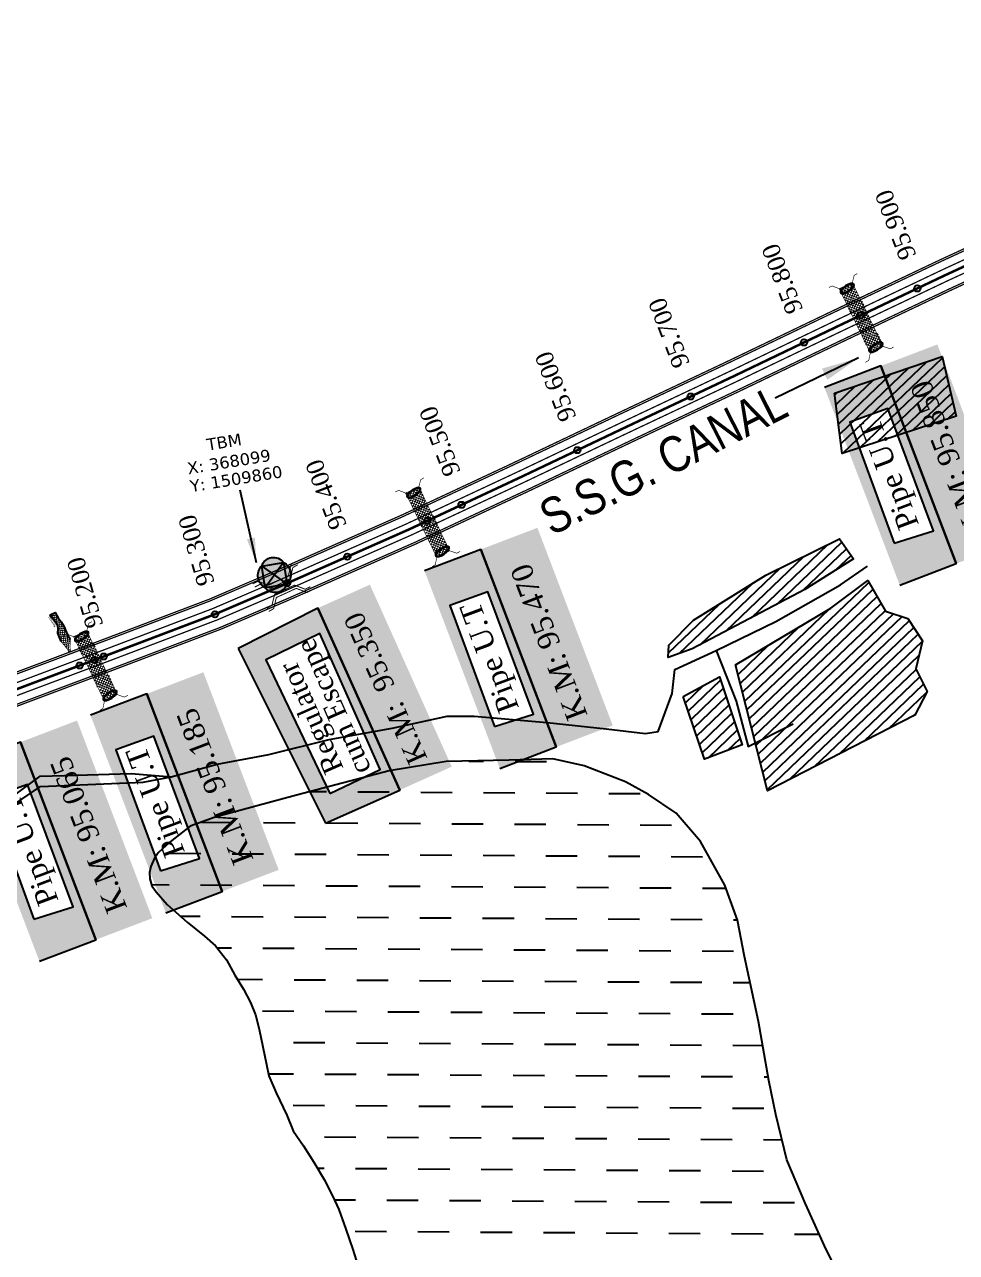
# Model space of a CAD drawing. Header units: inches. Extents: x 360616 to 379062, y 1506291 to 1520405.
# Drawn here: x 367900 to 368642, y 1509321 to 1510298 of the extents above; entities that cross this region are included whole.
import ezdxf

# ---------------------------------------------------------------- set-up
doc = ezdxf.new("R2010")
doc.units = ezdxf.units.IN
doc.header["$MEASUREMENT"] = 0
doc.header["$PDMODE"] = 32
doc.header["$PDSIZE"] = 5
doc.linetypes.add('ACAD_ISO02W100', pattern=[15, 12, -3])
for name, color, linetype in [('bed with', 5, 'Continuous'), ('cahnige', 7, 'Continuous'), ('CARTTRACK', 30, 'ACAD_ISO02W100'), ('hatch', 7, 'Continuous'), ('HOUSE', 30, 'Continuous'), ('laying', 4, 'Continuous'), ('lining', 4, 'Continuous'), ('OT', 7, 'Continuous'), ('pbms', 8, 'Continuous'), ('Steems', 4, 'Continuous'), ('STREAM', 4, 'Continuous'), ('TEXT', 7, 'Continuous'), ('TITLEBLOCK', 7, 'Continuous'), ('top of bund', 1, 'Continuous'), ('UT', 173, 'ACAD_ISO02W100'), ('V', 6, 'Continuous'), ('WATER_BODY', 4, 'Continuous'), ('Z LAYER', 7, 'Continuous'), ('ZSTU', 7, 'Continuous')]:
    doc.layers.add(name, color=color, linetype=linetype)
doc.layers.add('ROAD', color=1, linetype='Continuous', lineweight=25)
doc.styles.add('5mm', font='TIMES.TTF', dxfattribs={"height": 3})
doc.styles.add('ARIALN', font='ARIALN.TTF')
doc.styles.get("Standard").update_dxf_attribs({"font": 'verdana.TTF'})
doc.dimstyles.get("Standard").update_dxf_attribs({"dimtxt": 0.18, "dimasz": 0.18, "dimexe": 0.18, "dimexo": 0.0625, "dimgap": 0.09, "dimtad": 0, "dimtih": 1, "dimtoh": 1, "dimdec": 4, "dimzin": 0, "dimdsep": 46, "dimtxsty": 'Standard', "dimcen": 0.09, "dimadec": 0, "dimazin": 0, "dimtfac": 1, "dimtdec": 4, "dimtofl": 0, "dimtmove": 0, "dimatfit": 3, "dimfxl": 0, "dimtolj": 1, "dimtzin": 0, "dimarcsym": 0})

# ---------------------------------------------------------------- blocks, each defined once
blk = doc.blocks.new('VVVVVVV')
at = {"layer": 'ZSTU'}
h = blk.add_hatch(color=252, dxfattribs=at)
h.set_gradient(color1=(167, 88, 159), color2=(127, 67, 121), one_color=1, tint=0.3799999952316284, name='CYLINDER')
h.paths.add_polyline_path([(367956.7540677228, 1509569.619058437), (368001.7198537652, 1509586.762118362), (367941.7191440229, 1509744.142369508), (367896.7533579854, 1509726.999309584)])
h.paths.add_polyline_path([(367987.7411089333, 1509592.603308666), (367934.8730957499, 1509731.714155132), (367910.8309274254, 1509722.577112951), (367963.6989406091, 1509583.466266486)], flags=24)
h = blk.add_hatch(color=135, dxfattribs=at)
h.set_gradient(color1=(141, 177, 78), color2=(107, 135, 59), one_color=1, tint=0.3799999952316284, name='CYLINDER')
h.paths.add_polyline_path([(367907.4179497459, 1509585.92312691), (367938.6107657166, 1509595.709169404), (367902.1408873555, 1509693.215805277), (367872.0130668155, 1509682.318153899)], flags=16)
h.paths.add_polyline_path([(367851.787571942, 1509709.85624966), (367911.7882816808, 1509552.475998513), (367956.7540677227, 1509569.619058438), (367896.753357986, 1509726.999309583)])
for points in [[(367911.7882816808, 1509552.475998513), (367956.7540677227, 1509569.619058438), (367896.753357986, 1509726.999309583), (367851.787571942, 1509709.85624966)], [(367896.753357986, 1509726.999309583), (367956.7540677227, 1509569.619058438)], [(367907.4179497459, 1509585.92312691), (367938.6107657166, 1509595.709169404), (367902.1408873555, 1509693.215805277), (367872.0130668155, 1509682.318153899), (367907.4179497459, 1509585.92312691)]]:
    blk.add_lwpolyline(points, dxfattribs=at)
at = {"layer": 'ZSTU', "style": '5mm'}
for s, height, rotation, p in [('K.M: 95.065', 16.84298922994376, 110.808911342436, (367981.8934025966, 1509594.966704487)), ('Pipe U.T', 16.84298922994375, 110.4471874275083, (367927.2338700903, 1509600.735329482))]:
    blk.add_text(s, height=height, rotation=rotation, dxfattribs=at).set_placement(p)
blk = doc.blocks.new('CCCCCC')
at = {"layer": 'ZSTU'}
h = blk.add_hatch(color=252, dxfattribs=at)
h.set_gradient(color1=(167, 88, 159), color2=(127, 67, 121), one_color=1, tint=0.3799999952316284, name='CYLINDER')
h.paths.add_polyline_path([(368057.4492369197, 1509608.118132559), (368102.4150229621, 1509625.261192484), (368042.4143132198, 1509782.64144363), (367997.4485271823, 1509765.498383706)])
h.paths.add_polyline_path([(368088.4362781302, 1509631.102382788), (368035.5682649468, 1509770.213229254), (368011.5260966223, 1509761.076187073), (368064.394109806, 1509621.965340608)], flags=24)
h = blk.add_hatch(color=135, dxfattribs=at)
h.set_gradient(color1=(141, 177, 78), color2=(107, 135, 59), one_color=1, tint=0.3799999952316284, name='CYLINDER')
h.paths.add_polyline_path([(368008.1131189428, 1509624.422201032), (368039.3059349136, 1509634.208243526), (368002.8360565524, 1509731.714879399), (367972.7082360124, 1509720.817228021)], flags=16)
h.paths.add_polyline_path([(367952.4827411389, 1509748.355323782), (368012.4834508777, 1509590.975072635), (368057.4492369196, 1509608.11813256), (367997.4485271829, 1509765.498383705)])
for points in [[(368012.4834508777, 1509590.975072635), (368057.4492369196, 1509608.11813256), (367997.4485271829, 1509765.498383705), (367952.4827411389, 1509748.355323782)], [(367997.4485271829, 1509765.498383705), (368057.4492369196, 1509608.11813256)], [(368008.1131189428, 1509624.422201032), (368039.3059349136, 1509634.208243526), (368002.8360565524, 1509731.714879399), (367972.7082360124, 1509720.817228021), (368008.1131189428, 1509624.422201032)]]:
    blk.add_lwpolyline(points, dxfattribs=at)
at = {"layer": 'ZSTU', "style": '5mm'}
for s, height, rotation, p in [('K.M: 95.185', 16.84298922994376, 110.808911342436, (368082.5885717935, 1509633.465778609)), ('Pipe U.T', 16.84298922994375, 110.4471874275083, (368027.9290392873, 1509639.234403604))]:
    blk.add_text(s, height=height, rotation=rotation, dxfattribs=at).set_placement(p)
blk = doc.blocks.new('OOOOOOOO')
at = {"layer": 'hatch'}
h = blk.add_hatch(color=252, dxfattribs=at)
h.set_gradient(color1=(167, 88, 159), color2=(127, 67, 121), one_color=1, tint=0.3799999952316284, name='CYLINDER')
h.paths.add_polyline_path([(368198.8806917743, 1509688.821899903), (368240.293620963, 1509707.444142324), (368175.1157724839, 1509852.389394482), (368133.7028432998, 1509833.767152062)])
h.paths.add_polyline_path([(368226.8047496034, 1509712.177202151), (368169.3508595435, 1509840.305778642), (368147.2067285758, 1509830.376171205), (368204.6606186356, 1509702.247594713)], flags=24)
h = blk.add_hatch(color=135, dxfattribs=at)
h.set_gradient(color1=(141, 177, 78), color2=(107, 135, 59), one_color=1, tint=0.3799999952316284, name='CYLINDER')
h.paths.add_polyline_path([(368143.0898190008, 1509686.185345619), (368183.3492383484, 1509705.152589681), (368135.1362671219, 1509813.453098013), (368092.2223626908, 1509792.490250998)], flags=16)
h.paths.add_polyline_path([(368070.0895504323, 1509801.534986953), (368139.7806136918, 1509662.514258173), (368198.880691774, 1509688.821899904), (368133.7028433003, 1509833.767152061)])
at = {"layer": 'cahnige'}
blk.add_lwpolyline([(368133.7028433003, 1509833.767152061), (368198.880691774, 1509688.821899904)], dxfattribs=at)
at = {"layer": 'ZSTU'}
for points in [[(368139.7806136918, 1509662.514258173), (368198.880691774, 1509688.821899904), (368133.7028433003, 1509833.767152061), (368070.0895504323, 1509801.534986953)], [(368143.0898190008, 1509686.185345619), (368183.3492383484, 1509705.152589681), (368135.1362671219, 1509813.453098013), (368092.2223626908, 1509792.490250998), (368143.0898190008, 1509686.185345619)]]:
    blk.add_lwpolyline(points, dxfattribs=at)
at = {"layer": 'cahnige', "style": '5mm'}
for s, height, rotation, p in [('K.M:  95.350', 15.8925385181626, 114.151849982458, (368221.1663807063, 1509714.081686475)), ('cum Escape', 15.89253851816259, 113.7901260675303, (368176.5005091282, 1509705.55055255)), ('Regulator', 15.89253851816259, 113.7901260675303, (368154.3398519316, 1509706.075878916))]:
    blk.add_text(s, height=height, rotation=rotation, dxfattribs=at).set_placement(p)
blk = doc.blocks.new('JJJJJJJJ')
at = {"layer": 'ZSTU'}
h = blk.add_hatch(color=252, dxfattribs=at)
h.set_gradient(color1=(167, 88, 159), color2=(127, 67, 121), one_color=1, tint=0.3799999952316284, name='CYLINDER')
h.paths.add_polyline_path([(368323.614017863, 1509723.150168105), (368368.5798039054, 1509740.29322803), (368308.5790941631, 1509897.673479177), (368263.6133081256, 1509880.530419253)])
h.paths.add_polyline_path([(368354.6010590735, 1509746.134418335), (368301.7330458901, 1509885.2452648), (368277.6908775656, 1509876.10822262), (368330.5588907494, 1509736.997376155)], flags=24)
h = blk.add_hatch(color=135, dxfattribs=at)
h.set_gradient(color1=(141, 177, 78), color2=(107, 135, 59), one_color=1, tint=0.3799999952316284, name='CYLINDER')
h.paths.add_polyline_path([(368274.2778998861, 1509739.454236578), (368305.4707158569, 1509749.240279072), (368269.0008374957, 1509846.746914946), (368238.8730169557, 1509835.849263567)], flags=16)
h.paths.add_polyline_path([(368218.6475220822, 1509863.387359329), (368278.648231821, 1509706.007108182), (368323.6140178629, 1509723.150168107), (368263.6133081262, 1509880.530419252)])
for points in [[(368278.648231821, 1509706.007108182), (368323.6140178629, 1509723.150168107), (368263.6133081262, 1509880.530419252), (368218.6475220822, 1509863.387359329)], [(368263.6133081262, 1509880.530419252), (368323.6140178629, 1509723.150168107)], [(368274.2778998861, 1509739.454236578), (368305.4707158569, 1509749.240279072), (368269.0008374957, 1509846.746914946), (368238.8730169557, 1509835.849263567), (368274.2778998861, 1509739.454236578)]]:
    blk.add_lwpolyline(points, dxfattribs=at)
at = {"layer": 'ZSTU', "style": '5mm'}
for s, height, rotation, p in [('K.M: 95.470', 16.84298922994376, 110.808911342436, (368348.7533527368, 1509748.497814156)), ('Pipe U.T', 16.84298922994375, 110.4471874275083, (368294.0938202306, 1509754.266439151))]:
    blk.add_text(s, height=height, rotation=rotation, dxfattribs=at).set_placement(p)
blk = doc.blocks.new('UUUUU')
at = {"layer": 'ZSTU'}
h = blk.add_hatch(color=252, dxfattribs=at)
h.set_gradient(color1=(167, 88, 159), color2=(127, 67, 121), one_color=1, tint=0.3799999952316284, name='CYLINDER')
h.paths.add_polyline_path([(368642.2938739631, 1509869.180339333), (368687.2596600055, 1509886.323399257), (368627.2589502632, 1510043.703650404), (368582.2931642257, 1510026.56059048)])
h.paths.add_polyline_path([(368673.2809151736, 1509892.164589562), (368620.4129019902, 1510031.275436028), (368596.3707336657, 1510022.138393847), (368649.2387468494, 1509883.027547382)], flags=24)
h = blk.add_hatch(color=135, dxfattribs=at)
h.set_gradient(color1=(141, 177, 78), color2=(107, 135, 59), one_color=1, tint=0.3799999952316284, name='CYLINDER')
h.paths.add_polyline_path([(368592.9577559862, 1509885.484407805), (368624.1505719569, 1509895.2704503), (368587.6806935958, 1509992.777086173), (368557.5528730558, 1509981.879434795)], flags=16)
h.paths.add_polyline_path([(368537.3273781823, 1510009.417530556), (368597.3280879211, 1509852.037279409), (368642.293873963, 1509869.180339334), (368582.2931642263, 1510026.560590479)])
for points in [[(368597.3280879211, 1509852.037279409), (368642.293873963, 1509869.180339334), (368582.2931642263, 1510026.560590479), (368537.3273781823, 1510009.417530556)], [(368582.2931642263, 1510026.560590479), (368642.293873963, 1509869.180339334)], [(368592.9577559862, 1509885.484407805), (368624.1505719569, 1509895.2704503), (368587.6806935958, 1509992.777086173), (368557.5528730558, 1509981.879434795), (368592.9577559862, 1509885.484407805)]]:
    blk.add_lwpolyline(points, dxfattribs=at)
at = {"layer": 'ZSTU', "style": '5mm'}
for s, height, rotation, p in [('K.M: 95.850', 16.84298922994376, 110.808911342436, (368667.4332088369, 1509894.527985383)), ('Pipe U.T', 16.84298922994375, 110.4471874275083, (368612.7736763306, 1509900.296610378))]:
    blk.add_text(s, height=height, rotation=rotation, dxfattribs=at).set_placement(p)
blk = doc.blocks.new('GGF')
at = {"layer": 'STREAM'}
h = blk.add_hatch(dxfattribs=at)
h.set_pattern_fill('DASH', color=256, scale=10, angle=-6.082734917303942, style=0)
h.set_pattern_definition([(353.9172650826961, (-115347.3726237068, 1016.387648081312), (1.375417949938526, 1.110506849590268), [1.25, -1.25])])
h.paths.add_polyline_path([(406186.8358267642, 1485623.894007653), (406186.3350356966, 1485618.16585714), (406185.8342446289, 1485612.437706626), (406242.6024607782, 1485608.895201602), (406242.8636284556, 1485614.639267362), (406243.1247961327, 1485620.383333121)])
at = {"layer": 'laying', "linetype": 'ByBlock', "extrusion": (0, 0, -1)}
for centre in [(406188.8340515448, 1485618.100544371), (406240.8092758137, 1485614.964376942)]:
    blk.add_ellipse(centre, major_axis=(0.4022038884711088, -6.365555352701567), ratio=0.3887167828476952, dxfattribs=at)
at = {"layer": 'laying', "linetype": 'ByBlock'}
for points in [[(406189.2044231551, 1485612.238788546), (406189.1301593552, 1485612.234096231), (406189.0528622998, 1485612.245618227), (406188.8631006061, 1485612.324588027), (406188.7519765225, 1485612.394145026), (406188.5122836892, 1485612.610022701), (406188.3845252309, 1485612.755754402), (406187.9901122551, 1485613.318903608), (406187.7273521348, 1485613.85898441), (406187.2895556467, 1485615.151754198), (406187.1131680161, 1485615.903753204), (406186.8806331598, 1485617.489787864), (406186.8243655579, 1485618.323341603), (406186.8412834518, 1485619.932858505), (406186.9146281564, 1485620.708349793), (406187.1740924141, 1485622.067517512), (406187.3614922329, 1485622.65073727), (406187.7140922088, 1485623.356040432), (406187.8630650354, 1485623.567618286), (406188.1141012118, 1485623.821781273), (406188.2175726035, 1485623.889167762), (406188.3951326545, 1485623.961233407), (406188.4694103668, 1485623.970225642), (406188.6399464445, 1485623.94807565), (406188.7398646418, 1485623.913414563), (406188.9754422541, 1485623.761023998), (406189.1085637353, 1485623.642922326), (406189.3815283708, 1485623.318037364), (406189.5211763898, 1485623.111945711), (406189.9516964495, 1485622.33059618), (406190.2214699374, 1485621.608086816), (406190.6248590543, 1485619.961048005), (406190.7595287117, 1485619.037350996), (406190.8632364098, 1485617.186895084), (406190.8321935693, 1485616.26108243), (406190.6143732872, 1485614.607066808), (406190.4262052957, 1485613.879561222), (406190.055177624, 1485613.01905299), (406189.9016287614, 1485612.765040143), (406189.6325239488, 1485612.445281366), (406189.5169377527, 1485612.35368761), (406189.3392356181, 1485612.260876767), (406189.2716159608, 1485612.243034084), (406189.2044231551, 1485612.238788546)], [(406241.179647424, 1485609.102621116), (406241.1053836241, 1485609.097928802), (406241.0280865688, 1485609.109450798), (406240.838324875, 1485609.188420597), (406240.7272007914, 1485609.257977597), (406240.4875079581, 1485609.473855271), (406240.3597494998, 1485609.619586973), (406239.965336524, 1485610.182736179), (406239.7025764037, 1485610.722816981), (406239.2647799156, 1485612.015586769), (406239.088392285, 1485612.767585774), (406238.8558574287, 1485614.353620435), (406238.7995898268, 1485615.187174174), (406238.8165077207, 1485616.796691076), (406238.8898524253, 1485617.572182364), (406239.149316683, 1485618.931350083), (406239.3367165019, 1485619.514569841), (406239.6893164777, 1485620.219873002), (406239.8382893043, 1485620.431450857), (406240.0893254807, 1485620.685613844), (406240.1927968724, 1485620.753000333), (406240.3703569234, 1485620.825065977), (406240.4446346357, 1485620.834058213), (406240.6151707135, 1485620.811908221), (406240.7150889107, 1485620.777247134), (406240.950666523, 1485620.624856569), (406241.0837880042, 1485620.506754897), (406241.3567526398, 1485620.181869935), (406241.4964006587, 1485619.975778282), (406241.9269207185, 1485619.194428751), (406242.1966942063, 1485618.471919387), (406242.6000833233, 1485616.824880576), (406242.7347529806, 1485615.901183567), (406242.8384606787, 1485614.050727655), (406242.8074178382, 1485613.124915001), (406242.5895975561, 1485611.470899379), (406242.4014295646, 1485610.743393793), (406242.0304018929, 1485609.882885561), (406241.8768530303, 1485609.628872714), (406241.6077482177, 1485609.309113937), (406241.4921620216, 1485609.21752018), (406241.314459887, 1485609.124709338), (406241.2468402297, 1485609.106866655), (406241.179647424, 1485609.102621116)]]:
    blk.add_open_spline(points, degree=3, knots=[0, 0, 0, 0, 0.1890722348827286, 0.1890722348827286, 0.3781444697654573, 0.3781444697654573, 0.567216704648186, 0.567216704648186, 0.9642381621637766, 0.9642381621637766, 1.361259619679367, 1.361259619679367, 1.758281077194958, 1.758281077194958, 2.155302534710549, 2.155302534710549, 2.552323992226139, 2.552323992226139, 2.807761081817867, 2.807761081817867, 3.012439963152372, 3.012439963152372, 3.217118844486876, 3.217118844486876, 3.421797725821381, 3.421797725821381, 3.626476607155885, 3.626476607155885, 3.831155488490389, 3.831155488490389, 4.280922883927905, 4.280922883927905, 4.730690279365422, 4.730690279365422, 5.180457674802938, 5.180457674802938, 5.630225070240454, 5.630225070240454, 5.896844194109022, 5.896844194109022, 6.112115499412711, 6.112115499412711, 6.283185307179586, 6.283185307179586, 6.283185307179586, 6.283185307179586], dxfattribs=at)
at = {"layer": 'UT', "ltscale": 0.2, "const_width": 0.4999999999999999}
for points in [[(406181.0067191261, 1485605.627956516), (406181.2043290924, 1485608.621441158), (406185.8342446289, 1485612.437706626), (406186.3350356966, 1485618.16585714), (406186.8358267643, 1485623.894007653), (406182.485284513, 1485628.02592998), (406182.4731358847, 1485631.025905382)], [(406186.8358267643, 1485623.894007653), (406243.1247961327, 1485620.383333121)], [(406247.6637609265, 1485627.388723734), (406247.5913202798, 1485624.389598469), (406243.1247961327, 1485620.383333121), (406242.8636284556, 1485614.639267362), (406242.6024607783, 1485608.895201602), (406247.1217425518, 1485604.948545771), (406247.2591485833, 1485601.95169416)], [(406185.8342446289, 1485612.437706626), (406242.6024607783, 1485608.895201602)]]:
    blk.add_lwpolyline(points, dxfattribs=at)
blk = doc.blocks.new('VBVB')
at = {"layer": 'STREAM'}
h = blk.add_hatch(dxfattribs=at)
h.set_pattern_fill('DASH', color=256, scale=10, style=0)
h.set_pattern_definition([(0, (17867.88371487719, -28501.71006121906), (1.25, 1.25), [1.25, -1.25])])
h.paths.add_polyline_path([(380095.9578547815, 1497774.979899091), (380098.8683746898, 1497780.214053723), (380100.4483272064, 1497784.617400714), (380101.7788353608, 1497788.771502249), (380103.7746272102, 1497793.590268896), (380099.5335991489, 1497795.916580957), (380098.452594594, 1497793.507197633), (380097.6210344023, 1497789.602341558), (380096.9557507077, 1497787.691449154), (380095.791578286, 1497784.700503649), (380093.8789543023, 1497782.955785437), (380090.8853257658, 1497780.795647573), (380086.5656440002, 1497773.963976908), (380084.6014813699, 1497765.180921337), (380084.0768038103, 1497764.329620298), (380085.9416349676, 1497763.15133106), (380086.5685083546, 1497763.834778382), (380093.7175540949, 1497769.302057871), (380094.4610701322, 1497772.653587032)])
at = {"layer": 'OT', "const_width": 0.4999999999999999}
blk.add_lwpolyline([(380084.6014813699, 1497765.180921337), (380084.0733134003, 1497764.331791371), (380083.5451454307, 1497763.482661405), (380085.4049872326, 1497762.307524679), (380085.9416349677, 1497763.15133106), (380084.0768038104, 1497764.329620298), (380085.9416349677, 1497763.15133106), (380086.568508355, 1497763.834778382), (380093.717554095, 1497769.302057871), (380086.568508355, 1497763.834778382), (380085.9416349677, 1497763.15133106), (380084.0768038104, 1497764.329620298), (380084.6014813699, 1497765.180921337), (380086.5656440002, 1497773.963976908)], dxfattribs=at)
at = {"layer": 'STREAM'}
blk.add_lwpolyline([(380086.5656440002, 1497773.963976908), (380090.8853257659, 1497780.795647574), (380093.8789543033, 1497782.955785438), (380095.7915782861, 1497784.700503649), (380096.9557507072, 1497787.691449152), (380097.6210344024, 1497789.602341558), (380098.4525945941, 1497793.507197633), (380099.5335991488, 1497795.916580957), (380103.7746272101, 1497793.590268896), (380101.7788353609, 1497788.771502249), (380100.4483272069, 1497784.617400716), (380098.8683746899, 1497780.214053723), (380095.9578547826, 1497774.979899092), (380094.4610701321, 1497772.653587032), (380093.717554095, 1497769.302057871)], dxfattribs=at)
at = {"layer": 'cahnige', "style": '5mm'}
blk.add_text('Stream', height=2.5, rotation=71.17434464616717, dxfattribs=at).set_placement((380095.0016310557, 1497785.493162808))

msp = doc.modelspace()

# ---------------------------------------------------------------- hatches: boundary and pattern name
at = {"layer": 'HOUSE'}
h = msp.add_hatch(dxfattribs=at)
h.set_pattern_fill('ANSI31', color=1, scale=50.71375567836819, angle=-1.285697432165468, style=0)
h.set_pattern_definition([(43.71430256783452, (245834.4012757787, 1503081.902492082), (-4.380799140177295, 4.581953977603711), [])])
h.paths.add_polyline_path([(368723.3906540833, 1510115.031532479), (368761.5319629645, 1510119.067349734), (368760.001697995, 1510104.764105044), (368721.0263815406, 1510100.749433997)])
h.paths.add_polyline_path([(368699.7120602754, 1510095.786534093), (368752.5514172843, 1510100.450344647), (368752.6144494566, 1510089.775514254), (368747.5742576195, 1510088.402420732), (368744.9987042028, 1510065.787393413), (368700.7563326579, 1510077.748990368)])
h.paths.add_polyline_path([(368545.3574129982, 1510005.028819756), (368631.0518146531, 1510034.226305905), (368642.2567374418, 1509986.484661927), (368551.3808434505, 1509956.958771861)])
h.paths.add_polyline_path([(368413.2099322091, 1509804.102199769), (368433.0847845562, 1509824.044876843), (368490.656555064, 1509860.040269825), (368549.3266345641, 1509889.002347469), (368560.3709678904, 1509872.984378244), (368521.5822505075, 1509848.532833135), (368431.9216789322, 1509801.234350309), (368412.896808052, 1509794.268241587)])
h.paths.add_polyline_path([(368466.4590889124, 1509788.618541148), (368542.5198911927, 1509833.732005675), (368571.899652525, 1509855.658821962), (368585.9673973804, 1509831.378050923), (368603.8790233657, 1509825.493297871), (368615.4655565013, 1509807.586624722), (368610.0579355277, 1509785.414330077), (368619.1998261758, 1509767.355677278), (368609.431223254, 1509748.415808936), (368491.8770303607, 1509688.33313717)])
h.paths.add_polyline_path([(368424.8189358207, 1509763.337755749), (368453.5573483557, 1509778.930248699), (368471.7459265377, 1509724.732410737), (368441.7274472642, 1509713.329676434)])
h.paths.add_polyline_path([(369046.8788404448, 1508845.921667435), (369073.6893359089, 1508846.299341873), (369072.4127556998, 1508823.772087224), (369036.475207147, 1508825.035765727), (369038.0505164686, 1508845.440540472)])
h.paths.add_polyline_path([(369032.0662696154, 1508811.601429489), (369058.8767650794, 1508811.979103927), (369057.6001848704, 1508789.451849278), (369021.6626363175, 1508790.715527781), (369023.2379456392, 1508811.120302526)])
h.paths.add_polyline_path([(369000.952590649, 1508707.55320322), (369027.763086113, 1508707.930877658), (369026.486505904, 1508685.403623009), (368990.5489573512, 1508686.667301512), (368992.1242666729, 1508707.072076257)])
h.paths.add_polyline_path([(369007.8657194445, 1508638.786215076), (369034.6762149085, 1508639.163889514), (369033.3996346995, 1508616.636634865), (368997.4620861466, 1508617.900313368), (368999.0373954683, 1508638.305088113)])
h.paths.add_polyline_path([(369054.5564636829, 1508622.808000405), (369081.3669591469, 1508623.185674843), (369080.0903789378, 1508600.658420194), (369044.1528303851, 1508601.922098697), (369045.7281397067, 1508622.326873442)])
at = {"layer": 'pbms'}
h = msp.add_hatch(color=256, dxfattribs=at)
h.set_gradient(color1=(31, 17, 238), color2=(36, 21, 239), one_color=1, tint=0.5099999904632568, name='CYLINDER')
h.paths.add_polyline_path([(368088.8820600973, 1509867.263803771, 0.4969052259106934), (368091.7361962285, 1509849.882060098)])
h.paths.add_polyline_path([(368088.8820600973, 1509867.263803771), (368106.2638037712, 1509870.117939902, 0.6148522708899363)])
h.paths.add_polyline_path([(368106.2638037712, 1509870.117939902), (368109.1179399027, 1509852.736196229, 0.4942978772292225)])
h.paths.add_polyline_path([(368091.7361962285, 1509849.882060098, 0.5853763326748842), (368109.1179399027, 1509852.736196229)])
h = msp.add_hatch(color=256, dxfattribs=at)
h.set_gradient(color1=(67, 190, 65), color2=(71, 191, 69), one_color=1, tint=0.5099999904632568, name='CYLINDER')
h.paths.add_polyline_path([(368099.0000000002, 1509859.999999999), (368106.2638037715, 1509870.117939902), (368088.8820600975, 1509867.263803771)])
h.paths.add_polyline_path([(368091.736196229, 1509849.882060096), (368099.0000000002, 1509859.999999999), (368088.8820600975, 1509867.263803771)])
h.paths.add_polyline_path([(368091.736196229, 1509849.882060096), (368109.1179399027, 1509852.736196228), (368099.0000000002, 1509859.999999999)])
h.paths.add_polyline_path([(368109.1179399027, 1509852.736196228), (368106.2638037715, 1509870.117939902), (368099.0000000002, 1509859.999999999)])
at = {"layer": 'WATER_BODY'}
h = msp.add_hatch(dxfattribs=at)
h.set_pattern_fill('DASH', color=256, scale=200, angle=359.6353501697435, style=0)
h.set_pattern_definition([(359.6353501697435, (0, 0), (25.15860112115109, 24.84038626162675), [25, -25])])
h.paths.add_polyline_path([(368870.2307563472, 1508640.535922123), (368887.4102614615, 1508694.072762525), (368893.8017391607, 1508728.925053061), (368897.0771119762, 1508762.535060113), (368895.8936545209, 1508794.056036836), (368891.6253800803, 1508823.437218453), (368886.4392542735, 1508841.42805529), (368875.9140651074, 1508865.194012128), (368859.8290628197, 1508892.931322669), (368847.3193355899, 1508914.578834109), (368834.8360236001, 1508930.972779938), (368815.9281253721, 1508951.509004739), (368795.7264499271, 1508970.278728789), (368774.0765983489, 1508990.722274196), (368751.8741468701, 1509014.899776254), (368728.7481824263, 1509043.177314966), (368716.700429871, 1509065.299088711), (368690.0123496805, 1509104.113849257), (368669.1873225417, 1509134.39786804), (368650.8852051958, 1509153.371951836), (368628.6014966649, 1509181.829734414), (368595.8116217261, 1509224.394042223), (368563.2310501783, 1509275.250464303), (368538.7386651373, 1509322.888300907), (368522.2079582447, 1509359.418213423), (368507.3302232673, 1509394.209596222), (368498.47564717, 1509430.403426188), (368493.0748386108, 1509457.425357435), (368484.6492618826, 1509504.54098085), (368473.6696742362, 1509556.237644401), (368468.1469343159, 1509585.192109965), (368457.9061693687, 1509613.149232151), (368438.4962712284, 1509647.755224466), (368419.2302247378, 1509670.363045092), (368396.9746599667, 1509685.419215214), (368378.6572955276, 1509695.290705863), (368345.9153548686, 1509708.070344041), (368320.825602363, 1509713.782308566), (368286.1638045895, 1509712.594449964), (368235.9712172325, 1509711.54365936), (368190.4822890723, 1509704.169716898), (368116.4872051805, 1509684.650564969), (368051.6903961594, 1509667.154132643), (368031.9947614095, 1509659.992744194), (368015.8800221959, 1509647.471320633), (368006.4778661261, 1509638.919399341), (368003.0720264532, 1509634.020050633), (368000.4234903092, 1509627.920824918), (367999.51690656, 1509623.220689662), (367999.649768232, 1509618.100640792), (368001.2152091273, 1509612.550500864), (368004.8994351373, 1509607.733965922), (368013.4419070588, 1509597.808546915), (368029.3578785087, 1509583.62919214), (368043.3015790086, 1509572.388035768), (368052.1480531046, 1509564.67480531), (368060.7807115347, 1509553.609593898), (368067.5764960588, 1509541.429141312), (368074.3954914508, 1509530.1517341), (368080.0858112569, 1509519.728201859), (368084.0185469178, 1509509.841914698), (368086.93450311, 1509498.468785148), (368092.5955490514, 1509470.272363292), (368094.6210539745, 1509461.341420728), (368100.4057476427, 1509447.68781265), (368108.9692382663, 1509430.028162935), (368114.0686968818, 1509417.467404153), (368122.2604100236, 1509405.443726782), (368130.429979614, 1509392.559099055), (368138.6978142664, 1509378.543485283), (368145.3045520718, 1509365.77245865), (368150.2888645168, 1509354.878965473), (368156.0424374754, 1509339.056125851), (368161.3827711469, 1509322.847061903), (368166.7026035008, 1509305.817032416), (368174.3537420006, 1509281.147804409), (368177.6456611658, 1509268.046309988), (368179.8807434557, 1509255.707385847), (368185.6494239079, 1509232.02870953), (368189.089158556, 1509218.238616716), (368195.4230479252, 1509196.961866214), (368198.8147836886, 1509185.801953086), (368207.8459761657, 1509153.004845841), (368217.7389888669, 1509118.185402726), (368227.5497257055, 1509090.530685436), (368245.8882638609, 1509037.76119598), (368259.1531991314, 1509008.188787623), (368268.2574950188, 1508991.212640558), (368287.1935243898, 1508963.45815737), (368304.7322527754, 1508945.629828167), (368322.0052727425, 1508929.156771243), (368332.8436472539, 1508916.280547359), (368341.7059469058, 1508904.94085417), (368347.2641637711, 1508896.09825856), (368351.6645938628, 1508886.713541379), (368360.6618945263, 1508866.769138349), (368365.3289287302, 1508853.524014991), (368368.5450390943, 1508842.25329541), (368372.4434161835, 1508823.440093996), (368374.0772857876, 1508812.632808458), (368375.4854649931, 1508796.654420651), (368376.3379077262, 1508785.909698909), (368377.5927315584, 1508777.403171836), (368381.7468826201, 1508763.807461505), (368385.5537013044, 1508754.097884784), (368388.6791776141, 1508748.472564619), (368396.6073714827, 1508737.407192477), (368403.2338221652, 1508728.957894421), (368415.7711811183, 1508718.066320507), (368428.7820648288, 1508706.07217669), (368441.8267355576, 1508695.422987151), (368454.5890117289, 1508688.259277559), (368470.0979994441, 1508677.881229064), (368482.3937176871, 1508673.470427681), (368494.1039038374, 1508669.648254795), (368508.3151932883, 1508664.363207627), (368519.6196851927, 1508658.717438877), (368566.580517298, 1508638.783891177), (368594.8116056402, 1508625.150899237), (368620.863197897, 1508613.537405503), (368646.9732411337, 1508600.789768907), (368667.3072024973, 1508587.965531317), (368673.8445245958, 1508582.978971674), (368679.4179878901, 1508578.060153999), (368683.8862263288, 1508571.390918638), (368688.064530241, 1508563.662847182), (368696.6177682183, 1508549.266796076), (368701.6791687095, 1508538.390572656), (368705.7364030858, 1508528.012444639), (368707.6656353914, 1508516.238843256), (368710.8895661327, 1508498.625735855), (368713.9058223318, 1508476.632049142), (368718.2879473786, 1508460.049069181), (368722.1091924795, 1508448.481368068), (368727.8918954903, 1508433.394861498), (368731.5192357117, 1508426.433258424), (368735.465408378, 1508422.070115806), (368741.8515514447, 1508418.720698965), (368748.2551005082, 1508416.160834144), (368753.8666245819, 1508415.57023252), (368763.6222591497, 1508416.229462541), (368770.2812089473, 1508418.888511674), (368779.2953037795, 1508424.564560094), (368790.7989693083, 1508433.450347384), (368804.2128307698, 1508445.774544249), (368817.5536191759, 1508459.155454456), (368825.3756717303, 1508468.272049482), (368832.7717314987, 1508481.399058415), (368838.2855436814, 1508491.212784192), (368844.3823123164, 1508503.981841933), (368848.4617370058, 1508524.668565421), (368851.2619655393, 1508546.480780083), (368853.5101656967, 1508567.3878015), (368856.09946791, 1508586.508800866), (368861.3825329905, 1508607.590204537)])
h.paths.add_polyline_path([(369377.469603272, 1506977.63288983), (369386.2231549467, 1506977.370828688), (369394.8278620871, 1506974.187287234), (369402.0665542188, 1506970.137151357), (369405.1092700554, 1506965.7326661), (369407.8358803539, 1506960.587460145), (369412.6612031544, 1506948.965785675), (369415.2704207965, 1506938.589975225), (369415.1482413086, 1506926.481171315), (369413.7662670408, 1506911.559656399), (369412.3421159597, 1506901.423805823), (369410.7793915556, 1506891.330468124), (369407.3324498369, 1506884.71102691), (369403.6979496688, 1506878.9199009), (369397.7725147444, 1506876.683269511), (369388.241608343, 1506874.527557234), (369380.4049677685, 1506874.394293803), (369373.6081089553, 1506874.649746988), (369365.1219626778, 1506877.725204033), (369359.8387507093, 1506881.140619563), (369354.0440340017, 1506889.306961432), (369352.1754124815, 1506897.900359185), (369352.2582628842, 1506910.777143192), (369354.7845846823, 1506926.895929524), (369356.7485732709, 1506944.2687349), (369360.5001019589, 1506955.820315729), (369366.1850380199, 1506967.069870891), (369369.5153443593, 1506971.390847138)])
h.paths.add_polyline_path([(369593.7422378153, 1509520.790058149), (369605.6723010686, 1509516.841183116), (369623.2045302349, 1509518.943887843), (369632.2688753126, 1509521.285814049), (369648.5911067976, 1509530.837504274), (369656.9796724857, 1509542.105489602), (369659.8358416916, 1509554.187911334), (369657.5559118773, 1509564.832401674), (369654.2714340407, 1509574.522028474), (369650.5599837173, 1509582.850055738), (369644.1590553733, 1509593.402883147), (369639.2219664594, 1509599.80152838), (369631.4242983176, 1509609.409645808), (369620.0951850867, 1509628.930549154), (369606.7626196387, 1509640.444149233), (369604.0335685021, 1509640.513344149), (369597.8395483519, 1509639.720865041), (369593.1912645953, 1509639.008015873), (369587.5813854661, 1509637.844679069), (369583.6416403429, 1509636.995252525), (369579.92123713, 1509635.427961341), (369558.1104332195, 1509624.00740479), (369548.4405233854, 1509611.240214898), (369540.0982833653, 1509588.750026162), (369542.1693397185, 1509577.910280398), (369552.0932955609, 1509562.181204571), (369557.8385655998, 1509548.199582812), (369571.2972466255, 1509533.084385866), (369584.9338767357, 1509524.999902705)])

# ---------------------------------------------------------------- linework, layer by layer
msp.add_lwpolyline([(368106.2638037712, 1509870.117939902), (368091.7361962285, 1509849.882060098)])
at = {"layer": 'bed with', "const_width": 1}
for points in [[(367883.9731259763, 1509770.711537144), (367964.4459038026, 1509800.947084894), (368049.8422242409, 1509833.344840511), (368103.9869785368, 1509856.550661757), (368204.0133910082, 1509900.698900649), (368293.7316177357, 1509942.656671363), (368375.273021128, 1509981.434763583), (368462.7517552544, 1510022.725392434), (368545.436255364, 1510062.397453584), (368631.1769476359, 1510103.131762669), (368683.9292659633, 1510127.512709688), (368717.6221799388, 1510141.10031211), (368756.7691914343, 1510153.580089035), (368792.3631681599, 1510165.064947611), (368837.8101173138, 1510180.850917142), (368893.0739993525, 1510199.919980614), (368952.525884575, 1510220.481022154, -0.0001639247234201933), (368952.5288903915, 1510220.482060592), (369005.4135503726, 1510238.73305551), (369063.8031855887, 1510257.661410144), (369105.9510979942, 1510270.755418409), (369134.5352678266, 1510277.28837174), (369166.1781302041, 1510283.213723123)], [(367887.4160740238, 1509761.643062857), (367967.8720961973, 1509791.872315107), (368053.4747757589, 1509824.348359489), (368107.8560214635, 1509847.655538243), (368208.0268089924, 1509891.86749935), (368297.8691822644, 1509933.883328636), (368379.4261788725, 1509972.668836416), (368466.9200447462, 1510013.966607567), (368549.6155446356, 1510053.643946416), (368635.2930523647, 1510094.348237331), (368687.7803340364, 1510118.60669031), (368720.9138200615, 1510131.968687888), (368759.7316085662, 1510144.343510965), (368795.4442318394, 1510155.86665239), (368840.9834826866, 1510171.684682857), (368896.2395854755, 1510190.751062062, 0.0001761465125660925), (368896.2428154249, 1510190.752177845), (368955.6948126876, 1510211.313258133), (369008.4916496283, 1510229.533944491), (369066.7378144106, 1510248.415789855), (369108.4743020058, 1510261.381981592), (369136.509332174, 1510267.789428259), (369168.0672697963, 1510273.698876876)]]:
    msp.add_lwpolyline(points, format="xyb", dxfattribs=at)
at = {"layer": 'cahnige'}
msp.add_lwpolyline([(368070.0895504323, 1509801.534986953), (368139.7806136918, 1509662.514258173)], dxfattribs=at)
at = {"layer": 'HOUSE', "color": 1}
for points in [[(368545.3574129982, 1510005.028819756), (368631.0518146531, 1510034.226305905), (368642.2567374418, 1509986.484661927), (368551.3808434505, 1509956.958771861), (368545.3574129982, 1510005.028819756)], [(368413.2099322091, 1509804.102199769), (368433.0847845562, 1509824.044876843), (368490.656555064, 1509860.040269825), (368549.3266345641, 1509889.002347469), (368560.3709678904, 1509872.984378244), (368521.5822505075, 1509848.532833135), (368431.9216789322, 1509801.234350309), (368412.896808052, 1509794.268241587), (368413.2099322091, 1509804.102199769)], [(368466.4590889124, 1509788.618541148), (368542.5198911927, 1509833.732005675), (368571.899652525, 1509855.658821962), (368585.9673973804, 1509831.378050923), (368603.8790233657, 1509825.493297871), (368615.4655565013, 1509807.586624722), (368610.0579355277, 1509785.414330077), (368619.1998261758, 1509767.355677278), (368609.431223254, 1509748.415808936), (368491.8770303607, 1509688.33313717), (368466.4590889124, 1509788.618541148)], [(368424.8189358207, 1509763.337755749), (368453.5573483557, 1509778.930248699), (368471.7459265377, 1509724.732410737), (368441.7274472642, 1509713.329676434), (368424.8189358207, 1509763.337755749)]]:
    msp.add_lwpolyline(points, dxfattribs=at)
at = {"layer": 'laying', "color": 6, "linetype": 'ByBlock'}
for p in [(368611.266800672, 1510088.303188753), (368520.990638164, 1510045.289069177), (368430.7279086781, 1510002.246768289), (368340.3113711347, 1509959.528508274), (368248.1195895637, 1509915.971515236), (368157.0478450172, 1509874.66852085), (368051.6584999999, 1509828.8466), (367962.9051487291, 1509795.187150238)]:
    msp.add_point(p, dxfattribs=at)
at = {"layer": 'laying', "color": 5, "linetype": 'ByBlock'}
for p in [(368566.104394946, 1510066.847105939), (368220.9418239397, 1509903.2615175), (368108.9984049572, 1509853.461140659), (367955.4447140204, 1509792.384086444)]:
    msp.add_point(p, dxfattribs=at)
at = {"layer": 'laying', "color": 2, "linetype": 'ByBlock'}
msp.add_point((367943.8342557784, 1509788.02175953), dxfattribs=at)
at = {"layer": 'lining', "const_width": 1}
for points in [[(367881.6837429962, 1509776.741605098), (367962.167662468, 1509806.981339031), (368047.4267647264, 1509839.327036655), (368101.4142644258, 1509862.465460383), (368201.3446749258, 1509906.571327287), (368290.9803506006, 1509948.490492042), (368372.5113853082, 1509987.263653297), (368459.9800576026, 1510028.549532887), (368542.6572434257, 1510068.218084638), (368628.4399501617, 1510108.972354259), (368681.3685042034, 1510133.434753502), (368715.4334089295, 1510147.172371516), (368754.7993367435, 1510159.721937339), (368790.3144196309, 1510171.181339794), (368835.6999929165, 1510186.945990456), (368890.9679737494, 1510206.016468236), (368950.4177114836, 1510226.576767081, -0.0001639247181613134), (368950.424714726, 1510226.579186535), (369003.3667730325, 1510244.849990157), (369061.8518086915, 1510263.809271057), (369104.2732973885, 1510276.988270726), (369133.2226167915, 1510283.604679518), (369164.9219497536, 1510289.540605421), (369198.0942426869, 1510296.502965952)], [(367889.7054570038, 1509755.612994903), (367970.150337532, 1509785.83806097), (368055.8902352734, 1509818.366163345), (368110.4287355746, 1509841.740739617), (368210.6955250748, 1509885.995072712), (368300.6204493995, 1509928.049507957), (368382.1878146924, 1509966.839946702), (368469.691742398, 1510008.142467115), (368552.3945565739, 1510047.823315362), (368638.030049839, 1510088.507645741), (368690.3410957963, 1510112.684646496), (368723.1025910708, 1510125.896628483), (368761.701463257, 1510138.201662661), (368797.4929803685, 1510149.750260207), (368843.093607084, 1510165.589609543), (368898.3434630673, 1510184.653833259, 0.0001761465100185506), (368898.3509885163, 1510184.656432918), (368957.8009872924, 1510205.216822042), (369010.5384269684, 1510223.417009844), (369068.6891913078, 1510242.267928942), (369110.1521026116, 1510255.149129276), (369137.8219832091, 1510261.47312048), (369169.3234502468, 1510267.371994579)]]:
    msp.add_lwpolyline(points, format="xyb", dxfattribs=at)
at = {"layer": 'pbms'}
msp.add_lwpolyline([(368088.8820600973, 1509867.263803771, -0.6148522708899362), (368106.2638037712, 1509870.117939902, -0.4942978772292224), (368109.1179399027, 1509852.736196229, -0.5853763326753783), (368091.7361962285, 1509849.882060098, -0.4969052259106934), (368088.8820600973, 1509867.263803771)], format="xyb", close=True, dxfattribs=at)
msp.add_lwpolyline([(368088.8820600973, 1509867.263803771), (368106.2638037712, 1509870.117939902), (368109.1179399027, 1509852.736196229), (368091.7361962285, 1509849.882060098)], close=True, dxfattribs=at)
msp.add_lwpolyline([(368088.8820600973, 1509867.263803771), (368109.1179399027, 1509852.736196229)], dxfattribs=at)
at = {"layer": 'ROAD', "color": 1}
for points in [[(367878.2264058277, 1509674.954340013), (367912.4269113566, 1509699.785848676), (367941.3925509369, 1509700.658143119), (367984.9609273283, 1509702.005561595), (368016.7132918989, 1509699.457131259), (368053.4003899391, 1509709.37766398), (368094.4419304766, 1509717.232990263), (368142.5905286646, 1509728.964201464), (368192.9111879717, 1509738.01556877), (368236.6940334071, 1509747.784480222), (368258.2207957828, 1509747.680218924), (368316.4605339418, 1509742.6051549), (368363.4761245733, 1509737.471624456), (368394.7615403809, 1509733.769446457), (368404.7988868484, 1509735.450260692), (368415.8532982602, 1509765.818295868), (368418.2128776957, 1509784.946648211), (368451.1371707465, 1509800.091630973), (368498.6730448786, 1509823.074704646), (368549.9748497221, 1509852.370088669), (368571.6679435225, 1509867.178484688)], [(368451.1371707465, 1509800.091630973), (368467.030243959, 1509759.517820021), (368476.4580663693, 1509723.415703664), (368512.4733851549, 1509741.564979351)], [(367746.0423230296, 1509633.475810774), (367778.8357565893, 1509636.284437548), (367812.0744515087, 1509637.668903774), (367834.7989086194, 1509640.820845084), (367855.6265493513, 1509653.208103949), (367912.7115469513, 1509691.704394771), (367994.3831915563, 1509695.029642584), (368016.7132918989, 1509699.457131259)]]:
    msp.add_lwpolyline(points, dxfattribs=at)
at = {"layer": 'Steems'}
msp.add_lwpolyline([(368563.2310501783, 1509275.250464303), (368538.7386651373, 1509322.888300907), (368522.2079582447, 1509359.418213423), (368507.3302232673, 1509394.209596222), (368498.47564717, 1509430.403426188), (368493.0748386108, 1509457.425357435), (368484.6492618826, 1509504.54098085), (368473.6696742362, 1509556.237644401), (368468.1469343159, 1509585.192109965), (368457.9061693687, 1509613.149232151), (368438.4962712284, 1509647.755224466), (368419.2302247378, 1509670.363045092), (368396.9746599667, 1509685.419215214), (368378.6572955276, 1509695.290705863), (368345.9153548686, 1509708.070344041), (368320.825602363, 1509713.782308566), (368286.1638045895, 1509712.594449964), (368235.9712172325, 1509711.54365936), (368190.4822890723, 1509704.169716898), (368116.4872051805, 1509684.650564969), (368051.6903961594, 1509667.154132643), (368031.9947614095, 1509659.992744194), (368015.8800221959, 1509647.471320633), (368006.4778661261, 1509638.919399341), (368003.0720264532, 1509634.020050633), (368000.4234903092, 1509627.920824918), (367999.51690656, 1509623.220689662), (367999.649768232, 1509618.100640792), (368001.2152091273, 1509612.550500864), (368004.8994351373, 1509607.733965922), (368013.4419070588, 1509597.808546915), (368029.3578785087, 1509583.62919214), (368043.3015790086, 1509572.388035768), (368052.1480531046, 1509564.67480531), (368060.7807115347, 1509553.609593898), (368067.5764960588, 1509541.429141312), (368074.3954914508, 1509530.1517341), (368080.0858112569, 1509519.728201859), (368084.0185469178, 1509509.841914698), (368086.93450311, 1509498.468785148), (368092.5955490514, 1509470.272363292), (368094.6210539745, 1509461.341420728), (368100.4057476427, 1509447.68781265), (368108.9692382663, 1509430.028162935), (368114.0686968818, 1509417.467404153), (368122.2604100236, 1509405.443726782), (368130.429979614, 1509392.559099055), (368138.6978142664, 1509378.543485283), (368145.3045520718, 1509365.77245865), (368150.2888645168, 1509354.878965473), (368156.0424374754, 1509339.056125851), (368161.3827711469, 1509322.847061903), (368166.7026035008, 1509305.817032416)], dxfattribs=at)
at = {"layer": 'top of bund', "const_width": 1}
for points in [[(367881.1513283497, 1509778.143946483), (367961.6378389018, 1509808.384653947), (368046.8650299556, 1509840.71824506), (368100.8159588185, 1509863.840994947), (368200.7240432788, 1509907.9370079), (368290.3405210343, 1509949.847194525), (368371.86914442, 1509988.619209044), (368459.3354767534, 1510029.903984155), (368542.0109615795, 1510069.571719767), (368627.8034391211, 1510110.330631373), (368680.7729782127, 1510134.811972994), (368714.9243924156, 1510148.584478354), (368754.3412310014, 1510161.150274154), (368789.8379664845, 1510172.603756581), (368835.2092663124, 1510188.363449366), (368890.4782003533, 1510207.434256055), (368949.9274386716, 1510227.99438218, -0.0001639247203732928), (368949.9353715481, 1510227.997122802), (369002.8907783023, 1510246.272533098), (369061.3980001108, 1510265.239006153), (369103.8831112011, 1510278.437771264), (369132.917349109, 1510285.073588304), (369164.6298147651, 1510291.011973397), (369197.8066996807, 1510297.975297716)], [(367890.2378716504, 1509754.210653518), (367970.6801610981, 1509784.434746055), (368056.4519700442, 1509816.974954939), (368111.0270411818, 1509840.365205053), (368211.3161567218, 1509884.629392099), (368301.2602789658, 1509926.692805474), (368382.8300555806, 1509965.484390955), (368470.3363232472, 1510006.788015847), (368553.04083842, 1510046.469680233), (368638.6665608796, 1510087.149368627), (368690.936621787, 1510111.307427004), (368723.6116075847, 1510124.484521644), (368762.1595689991, 1510136.773325846), (368797.9694335148, 1510148.32784342), (368843.584333688, 1510164.172150633), (368898.8327369258, 1510183.235873072, 0.0001761465110049169), (368898.8412613283, 1510183.238817819), (368958.29079534, 1510203.799046207), (369011.0144216986, 1510221.994466903), (369069.1429998885, 1510240.838193846), (369110.542288799, 1510253.699628737), (369138.1272508916, 1510260.004211694), (369169.6155852352, 1510265.900626602)]]:
    msp.add_lwpolyline(points, format="xyb", dxfattribs=at)
at = {"layer": 'UT', "ltscale": 0.2, "const_width": 0.759152154470902}
for points in [[(368081.8447504431, 1509852.998418991), (368085.9039342231, 1509855.064879447), (368094.4781064297, 1509851.987137084), (368102.3407509078, 1509855.781354128), (368110.2033953856, 1509859.575571172), (368112.2165416694, 1509868.460174096), (368116.1213271433, 1509870.805356856)], [(368083.271284386, 1509850.457458243), (368087.330468166, 1509852.523918699), (368095.9046403726, 1509849.446176336), (368103.7672848507, 1509853.24039338), (368111.6299293286, 1509857.034610424), (368113.6430756124, 1509865.919213348), (368117.5478610862, 1509868.264396108)], [(368127.6822869121, 1509850.760655255), (368123.5844893252, 1509848.771864991), (368115.0704785396, 1509852.012319808), (368107.1370097239, 1509848.368512223), (368099.2035409083, 1509844.724704638), (368097.0215778778, 1509835.880047244), (368093.0728431357, 1509833.609645142)], [(368129.0601768936, 1509848.192990983), (368124.9623793067, 1509846.204200719), (368116.448368521, 1509849.444655536), (368108.5148997054, 1509845.800847951), (368100.5814308897, 1509842.157040366), (368098.3994678593, 1509833.312382972), (368094.4507331171, 1509831.04198087)]]:
    msp.add_lwpolyline(points, dxfattribs=at)
at = {"layer": 'V', "color": 6}
msp.add_lwpolyline([(367885.6946, 1509766.177300001, 2, 2, 0), (367966.159, 1509796.409700001, 2, 2, 0), (368051.6584999999, 1509828.8466, 2, 2, 0), (368105.9215000002, 1509852.1031, 2, 2, 0), (368206.0201000003, 1509896.283199999, 2, 2, 0), (368295.8004000001, 1509938.27, 2, 2, 0), (368377.3496000003, 1509977.0518, 2, 2, 0), (368464.8359000003, 1510018.346000001, 2, 2, 0), (368547.5258999998, 1510058.0207, 2, 2, 0), (368633.2350000003, 1510098.74, 2, 2, 0), (368685.8547999999, 1510123.059699999, 2, 2, 0), (368719.2680000002, 1510136.534499999, 2, 2, 0), (368758.2504000003, 1510148.9618, 2, 2, 0), (368793.9036999997, 1510160.4658, 2, 2, 0), (368839.3968000002, 1510176.2678, 2, 2, 0), (368894.6575999996, 1510195.3358, 2, 2, 0), (368954.1111000003, 1510215.897399999, 2, 2, 0), (369006.9526000004, 1510234.1335, 2, 2, 0), (369065.2704999996, 1510253.0386, 2, 2, 0), (369107.2127, 1510266.068700001, 2, 2, 0), (369135.5223000003, 1510272.538899999, 2, 2, 0), (369167.1227000002, 1510278.4563, 2, 2, 0)], format="xyseb", dxfattribs=at)

# ---------------------------------------------------------------- block references
at = {"layer": 'CARTTRACK', "color": 3, "xscale": 0.9023696751861163, "yscale": 0.9023696754593402, "zscale": 0.902369675306999, "rotation": 52.58858312741448}
msp.add_blockref('VBVB', (1233081.993925594, 416271.1170167394), dxfattribs=at)
at = {"layer": 'laying', "color": 6, "linetype": 'ByBlock'}
for p, rotation in [((-1124869.450255476, 1133614.344662312), 299.440501763729), ((-1125214.867120917, 1133451.584753348), 299.440501763729), ((-1127195.085510946, 1140209.364806358), 299.1769984061847)]:
    msp.add_blockref('GGF', p, dxfattribs=dict(at, rotation=rotation))
at = {"layer": 'ZSTU', "color": 6}
for name in ['UUUUU', 'JJJJJJJJ', 'OOOOOOOO', 'CCCCCC', 'VVVVVVV']:
    msp.add_blockref(name, (0, 0), dxfattribs=at)

# ---------------------------------------------------------------- texts
at = {"layer": 'cahnige', "attachment_point": 1, "style": '5mm'}
for s, insert, char_height, width, rotation in [('95.900', (368597.7157712525, 1510109.571651375), 13.87570660934271, 8058.679100390015, 110.92015435855004), ('95.800', (368507.4396087445, 1510066.557531799), 13.87570660934271, 8058.679100390015, 110.92015435855004), ('95.700', (368417.1768792585, 1510023.515230911), 13.87570660934271, 8058.679100390015, 110.92015435855004), ('95.600', (368326.7603417152, 1509980.796970896), 13.87570660934271, 8058.679100390015, 110.92015435855004), ('95.500', (368234.5685601442, 1509937.239977858), 13.87570660934271, 8058.679100390015, 110.92015435855004), ('95.400', (368143.8758609107, 1509894.804279637), 13.87570660934271, 8058.679100390015, 110.92015435855005), ('95.300', (368038.1074705804, 1509850.115062622), 13.87570660934272, 8058.679100390016, 106.08420461358659), ('95.200', (367949.3541193096, 1509816.45561286), 13.87570660934272, 8058.679100390016, 106.08420461358659)]:
    msp.add_mtext(s, dxfattribs=dict(at, insert=insert, char_height=char_height, width=width, rotation=rotation))
at = {"layer": 'TEXT', "color": 1}
for s, p in [('TBM', (368045.8305201099, 1509959.086726045)), ('X: 368099', (368030.4378994682, 1509940.190366993)), ('Y: 1509860', (368032.6144990594, 1509925.9871064))]:
    msp.add_text(s, height=9.483917237081629, rotation=9.324930326232131, dxfattribs=at).set_placement(p)
at = {"layer": 'TITLEBLOCK', "color": 1, "extrusion": (-0.001991959904370553, 0.004379297062489891, 0.9999884268595202), "style": 'ARIALN'}
msp.add_text('S.S.G. CANAL', height=28.40680971257714, rotation=26.85874562086857, dxfattribs=at).set_placement((368319.2852867789, 1509879.754977935, 5878.58260705443))

# ---------------------------------------------------------------- leaders
at = {"layer": 'CARTTRACK', "color": 1, "linetype": 'ByBlock'}
msp.add_leader([(368564.5157374208, 1510033.010044093), (368497.9383194128, 1510001.009957591)], dimstyle='Standard', override={"dimasz": 30, "dimgap": 0.09, "dimtad": 0}, dxfattribs=at)
at = {"layer": 'Z LAYER', "color": 6, "linetype": 'ByBlock'}
msp.add_leader([(368084.6395128405, 1509869.694265761), (368071.6494745964, 1509927.531552032)], dimstyle='Standard', override={"dimasz": 20, "dimgap": 0.09, "dimtad": 0}, dxfattribs=at)

doc.saveas('drawing.dxf')
